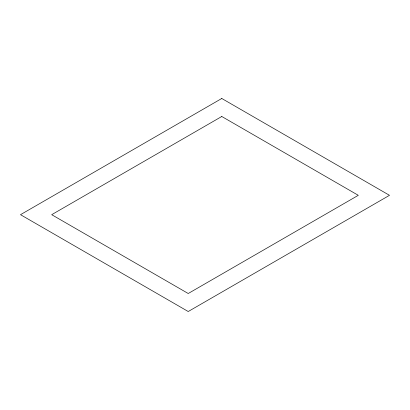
<?xml version="1.0" encoding="UTF-8"?>
<svg xmlns="http://www.w3.org/2000/svg" width="410" height="410" viewBox="0 0 410 410"><rect width="100%" height="100%" fill="white"/><g stroke="black" fill="none" stroke-linecap="round" stroke-linejoin="round"><path stroke-width="0.61" d="M221.774 98.482L20.5 214.681L188.226 311.518L389.5 195.319L221.774 98.482M221.774 116.491L51.696 214.681L188.226 293.509L358.304 195.319L221.774 116.491"/></g></svg>
